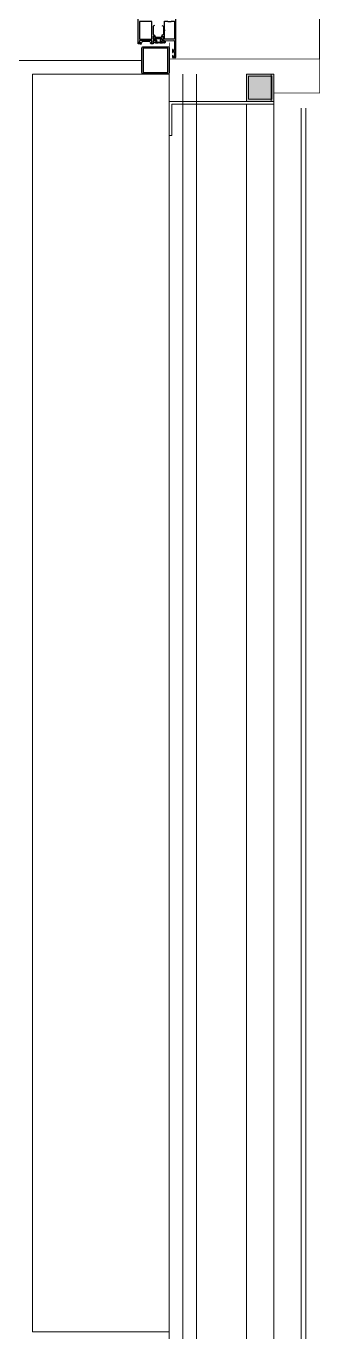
# Model space of a CAD drawing. Extents: x -2749 to 11890, y 0 to 8245.
# Drawn here: x 3904.1 to 3947.1, y 2975.9 to 3166.9 of the extents above; entities that cross this region are included whole.
import ezdxf

# ---------------------------------------------------------------- set-up
doc = ezdxf.new("R2010")
doc.units = 0
doc.header["$MEASUREMENT"] = 0
doc.layers.get('0').update_dxf_attribs({"color": 9, "lineweight": 9})
for name, color, linetype, lineweight in [('00', 9, 'Continuous', 9), ('06D', 9, 'Continuous', 9), ('10', 9, 'Continuous', 9), ('14', 9, 'Continuous', 9), ('33', 9, 'BATTING', 9)]:
    doc.layers.add(name, color=color, linetype=linetype, lineweight=lineweight)
doc.linetypes.add('BATTING', pattern='A,0.0001,-0.1,[134,ltypeshp.shx,S=0.1,R=0,X=-0.1,Y=0],-0.2,[134,ltypeshp.shx,S=0.1,R=180,X=0.1,Y=0],-0.1', length=0.4001)

# ---------------------------------------------------------------- blocks, each defined once
blk = doc.blocks.new('p-s-profil')
at = {"layer": '10'}
blk.add_lwpolyline([(9, 15.3), (4.6, 15.3), (4.6, 0.4), (0, 0.4), (0, 0), (5, 0), (5, 14.9), (9, 14.9), (9, 15.3)], dxfattribs=at)
blk.add_lwpolyline([(9, 15.3), (4.6, 15.3), (4.6, 0.4), (0, 0.4), (0, 0), (5, 0), (5, 14.9), (9, 14.9), (9, 15.3)], dxfattribs=at)
blk = doc.blocks.new('p-kutu_profil_40x40')
h = blk.add_hatch(color=256)
h.dxf.hatch_style = 1
h.paths.add_polyline_path([(0, 0), (4, 0), (4, 4), (0, 4)])
h = blk.add_hatch(color=255)
h.dxf.hatch_style = 1
h.paths.add_polyline_path([(0, 0), (4, 0), (4, 4), (0, 4)])
blk.add_lwpolyline([(0, 0), (4, 0), (4, 4), (0, 4)], close=True)
at = {"layer": '10'}
for points in [[(0, 4), (4, 4), (4, 0), (0, 0)], [(0, 4), (4, 4), (4, 0), (0, 0)], [(0, 0), (4, 0), (4, 4), (0, 4)], [(0.3, 3.7), (3.7, 3.7), (3.7, 0.3), (0.3, 0.3)], [(0.3, 3.7), (3.7, 3.7), (3.7, 0.3), (0.3, 0.3)]]:
    blk.add_lwpolyline(points, close=True, dxfattribs=at)
blk = doc.blocks.new('P-DOG-PORSCHE')
at = {"layer": '06D'}
blk.add_lwpolyline([(-117.78, 24), (-2.22, 24)], dxfattribs=at)
at = {"layer": '06D', "lineweight": 25, "ltscale": 0.5}
blk.add_lwpolyline([(-5.36, -0.02, -0.131652), (-5.37, -0.07), (-5.48, -0.25, 0.131652), (-5.49, -0.27), (-5.49, -0.29, 0.414214), (-5.46, -0.32), (-5.1, -0.32, 0.414214), (-5.07, -0.29), (-5.07, -0.27, 0.131652), (-5.07, -0.25), (-5.18, -0.07, -0.131652), (-5.19, -0.02), (-5.19, 0.83, -0.131652), (-5.18, 0.88), (-5.07, 1.07, 0.131652), (-5.07, 1.08), (-5.07, 1.11, 0.414214), (-5.1, 1.14), (-5.46, 1.14, 0.414214), (-5.49, 1.11), (-5.49, 1.08, 0.131652), (-5.48, 1.07), (-5.37, 0.88, -0.131652), (-5.36, 0.83)], format="xyb", close=True, dxfattribs=at)
at = {"layer": '10', "lineweight": 25, "ltscale": 0.5}
for p, q in [((-4.78, -0.81), (-4.78, -0.99)), ((-4.78, -0.99), (-4.78, -1.95)), ((-4.78, -1.95), (-4.28, -2.22))]:
    blk.add_line(p, q, dxfattribs=at)
at = {"layer": '10', "const_width": 0.1}
blk.add_lwpolyline([(4.78, 17.3), (2.78, 17.3), (2.78, 24), (-2.22, 24), (-2.22, 2), (-4.57, 2)], dxfattribs=at)
at = {"layer": '10', "lineweight": 25, "ltscale": 0.5}
for points in [[(-7.12, 0.94), (-7, 1.14), (-5.8, 1.14), (-5.67, 0.94), (-5.43, 0.85, 0.859449), (-5.4, 0.88), (-5.56, 1.14), (-5.09, 1.14, -1.229391), (-5.04, 1.11), (-5.09, 0.93, -0.283637), (-5.11, 0.91, 0.607471), (-5.12, 0.85), (-4.95, 0.68), (-4.93, 0.66, 0.700084), (-4.83, 0.74), (-4.9, 1), (-4.9, 1.3, -0.414214), (-4.87, 1.33), (-4.73, 1.33, -0.414214), (-4.7, 1.3), (-4.7, 1.15, 0.414214), (-4.69, 1.14), (-4.68, 1.14, 0.414214), (-4.58, 1.24), (-4.58, 1.33, 0.414214), (-4.7, 1.45), (-4.82, 1.45, -0.403083), (-4.85, 1.48), (-4.89, 2.67, -0.425337), (-4.79, 2.77), (-4.47, 2.77), (-4.47, 2.76), (-4.32, 2.76), (-4.32, 2.77), (-3.99, 2.77), (-3.99, 2.76), (-3.84, 2.76), (-3.84, 2.77), (-3.58, 2.77), (-3.58, 2.76), (-3.45, 2.76), (-3.45, 2.59, -0.414214), (-3.48, 2.56), (-3.58, 2.56), (-3.58, 2.51, 0.414214), (-3.53, 2.46), (-3.22, 2.46, 0.414214), (-3.15, 2.53), (-3.15, 2.55, 0.414214), (-3.16, 2.56), (-3.26, 2.56, -0.414214), (-3.31, 2.61), (-3.31, 2.73, -0.414214), (-3.26, 2.78), (-2.59, 2.78, -0.414214), (-2.54, 2.73), (-2.54, 2.61, -0.414214), (-2.59, 2.56), (-2.69, 2.56, 0.414214), (-2.7, 2.55), (-2.7, 2.53, 0.414214), (-2.63, 2.46), (-2.41, 2.46, 0.414214), (-2.4, 2.47), (-2.4, 2.95, 0.414214), (-2.41, 2.96), (-10.39, 2.96, 0.414214)], [(-4.48, -0.34, -0.414222), (-4.4, -0.42), (-4.4, -0.59, -0.414214), (-4.55, -0.74), (-4.59, -0.74, -0.414214), (-4.6, -0.73), (-4.6, -0.66, -0.366034), (-4.57, -0.64, 0.365977), (-4.55, -0.61), (-4.55, -0.52, 0.414214), (-4.58, -0.49), (-4.69, -0.49, 0.365977), (-4.72, -0.51, -0.365977), (-4.75, -0.54), (-4.87, -0.54, 0.414214), (-4.9, -0.57), (-4.9, -1.41), (-4.93, -1.44), (-4.9, -1.47), (-4.9, -2.31, 0.414214), (-4.87, -2.34), (-4.75, -2.34, -0.365977), (-4.72, -2.36, 0.365977), (-4.69, -2.39), (-4.58, -2.39, 0.414214), (-4.55, -2.36), (-4.55, -2.27, 0.365977), (-4.57, -2.24, -0.366034), (-4.6, -2.21), (-4.6, -2.15, -0.414214), (-4.59, -2.14), (-4.55, -2.14, -0.414214), (-4.4, -2.29), (-4.4, -2.53, -0.414214), (-4.41, -2.54), (-8.39, -2.54, -0.414214)], [(-7.12, -0.14), (-7, -0.34), (-5.8, -0.34), (-5.67, -0.14), (-5.42, -0.04, -0.713664), (-5.4, -0.07), (-5.56, -0.34), (-5.09, -0.34, 1.229391), (-5.04, -0.31), (-5.09, -0.12, 0.283637), (-5.11, -0.1, -0.607471), (-5.12, -0.04), (-4.95, 0.13), (-4.93, 0.15, -0.700084), (-4.83, 0.07), (-4.9, -0.19), (-4.9, -0.31, 0.414214), (-4.87, -0.34), (-4.73, -0.34, 0.414214), (-4.7, -0.31), (-4.7, -0.2, -0.414214), (-4.69, -0.19), (-4.68, -0.19, -0.414214), (-4.58, -0.29), (-4.58, -0.31, 0.414214), (-4.55, -0.34), (-4.48, -0.34)]]:
    blk.add_lwpolyline(points, format="xyb", dxfattribs=at)
for points in [[(-7.71, 1.33), (-7.71, 1.8), (-7.7, 1.8), (-7.7, 2.3), (-7.71, 2.3), (-7.71, 2.77), (-5.09, 2.77), (-5.09, 2.3), (-5.1, 2.3), (-5.1, 1.8), (-5.09, 1.8), (-5.09, 1.33), (-6.32, 1.33), (-6.32, 1.35), (-6.47, 1.35), (-6.47, 1.33)], [(-0.2, -1.8), (-0.2, 1.8), (-3.8, 1.8), (-3.8, -1.8)], [(-7.7, -0.54), (-7.7, -2.34), (-5.1, -2.34), (-5.1, -0.54)]]:
    blk.add_lwpolyline(points, close=True, dxfattribs=at)
for points in [[(0, -1.8, -0.414214), (-0.2, -2), (-3.8, -2, -0.414214), (-4, -1.8), (-4, 1.8, -0.414214), (-3.8, 2), (-0.2, 2, -0.414214), (0, 1.8)], [(-4.5, 0.64, -0.414214), (-4.53, 0.61), (-4.66, 0.61, -0.414214), (-4.69, 0.64), (-4.69, 0.98, -0.414214), (-4.66, 1.01), (-4.53, 1.01, -0.414214), (-4.5, 0.98)], [(-4.5, 0.02, -0.414214), (-4.53, -0.01), (-4.66, -0.01, -0.414214), (-4.69, 0.02), (-4.69, 0.36, -0.414214), (-4.66, 0.39), (-4.53, 0.39, -0.414214), (-4.5, 0.36)]]:
    blk.add_lwpolyline(points, format="xyb", close=True, dxfattribs=at)
at = {"layer": '14'}
blk.add_lwpolyline([(-2, -20), (-2, -2)], dxfattribs=at)

msp = doc.modelspace()

# ---------------------------------------------------------------- linework, layer by layer
at = {"layer": '00'}
for points in [[(3925.06, 2975.87), (3925.06, 2975.87), (3925.06, 3159.87), (3905.06, 3159.87), (3905.06, 2975.87), (3905.06, 2975.87)], [(3925.06, 2975.87), (3905.06, 2975.87)]]:
    msp.add_lwpolyline(points, dxfattribs=at)
at = {"layer": '06D'}
for points in [[(3929.06, 3159.87), (3929.06, 2915.87)], [(3925.06, 3158.09), (3925.06, 2915.87)], [(3936.36, 3155.47), (3936.36, 2915.87)], [(3940.36, 3155.47), (3940.36, 2915.87)]]:
    msp.add_lwpolyline(points, dxfattribs=at)
at = {"layer": '10'}
for points in [[(3944.36, 3154.87), (3944.36, 2920.87)], [(3945.06, 3154.87), (3945.06, 2920.87)]]:
    msp.add_lwpolyline(points, dxfattribs=at)
at = {"layer": '33', "ltscale": 0.2, "flags": 128}
msp.add_lwpolyline([(3927.06, 3159.87), (3927.06, 2915.87)], dxfattribs=at)

# ---------------------------------------------------------------- block references
at = {"rotation": 270}
msp.add_blockref('P-DOG-PORSCHE', (3923.06, 3159.87), dxfattribs=at)
at = {"extrusion": (0, 0, -1), "zscale": -1, "rotation": 90}
for name, p in [('p-s-profil', (-3925.06, 3150.87)), ('p-kutu_profil_40x40', (-3936.36, 3155.87))]:
    msp.add_blockref(name, p, dxfattribs=at)

doc.saveas('drawing.dxf')
